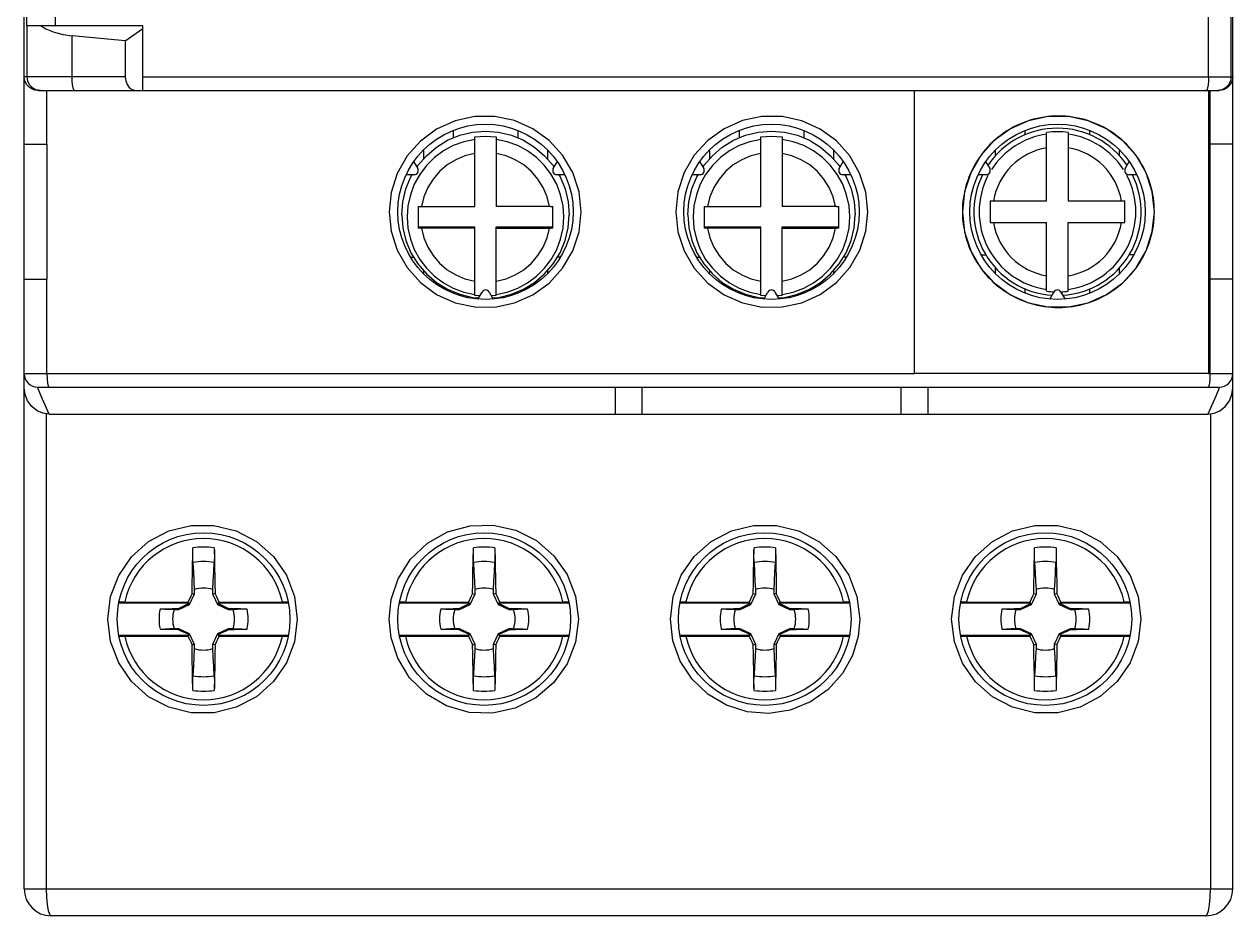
# Model space of a CAD drawing. Header units: millimetres. Extents: x 3609 to 5941, y 2453 to 3731.
# Drawn here: x 4373.4 to 4413.42, y 2714.76 to 2744.29 of the extents above; entities that cross this region are included whole.
import ezdxf

# ---------------------------------------------------------------- set-up
doc = ezdxf.new("R2010")
doc.units = ezdxf.units.MM
doc.layers.add('ALPHA', color=255, linetype='Continuous')

msp = doc.modelspace()

# ---------------------------------------------------------------- linework, layer by layer
at = {"layer": 'ALPHA'}
for p, q in [((4373.395, 2715.652), (4373.395, 2794.982)), ((4413.417, 2715.652), (4413.417, 2794.982)), ((4373.485, 2744.24), (4373.485, 2756.568)), ((4374.425, 2756.568), (4374.425, 2744.24)), ((4412.615, 2742.542), (4412.615, 2756.568)), ((4413.358, 2742.542), (4413.358, 2756.568)), ((4373.485, 2744.24), (4377.326, 2744.24)), ((4373.489, 2742.542), (4373.489, 2744.24)), ((4376.745, 2743.741), (4377.326, 2744.141)), ((4377.326, 2742.096), (4377.326, 2744.24)), ((4374.987, 2742.542), (4374.987, 2743.899)), ((4376.745, 2743.741), (4376.745, 2742.542)), ((4376.745, 2742.542), (4373.395, 2742.542)), ((4377.326, 2742.542), (4413.417, 2742.542)), ((4373.935, 2742.096), (4373.797, 2742.117)), ((4373.847, 2742.096), (4412.971, 2742.096)), ((4374.151, 2740.309), (4374.151, 2742.096)), ((4402.876, 2732.715), (4402.876, 2742.096)), ((4412.613, 2742.096), (4412.613, 2732.715)), ((4412.661, 2742.096), (4412.661, 2740.309)), ((4387.6, 2740.759), (4387.6, 2740.518)), ((4389.744, 2740.758), (4389.744, 2740.518)), ((4397.069, 2740.759), (4397.069, 2740.518)), ((4399.213, 2740.759), (4399.213, 2740.518)), ((4406.539, 2740.62), (4406.539, 2740.759)), ((4408.683, 2740.62), (4408.683, 2740.759)), ((4388.314, 2738.249), (4388.314, 2740.555)), ((4389.029, 2740.555), (4389.029, 2738.249)), ((4397.784, 2738.249), (4397.784, 2740.555)), ((4398.498, 2740.555), (4398.498, 2738.249)), ((4407.253, 2738.433), (4407.253, 2740.703)), ((4407.968, 2740.703), (4407.968, 2738.433)), ((4373.395, 2740.309), (4374.151, 2740.309)), ((4374.151, 2740.309), (4374.151, 2735.842)), ((4386.617, 2740.11), (4386.617, 2739.82)), ((4390.726, 2740.108), (4390.726, 2739.82)), ((4396.086, 2740.108), (4396.086, 2739.82)), ((4400.196, 2740.11), (4400.196, 2739.82)), ((4405.556, 2739.921), (4405.556, 2740.109)), ((4409.665, 2739.921), (4409.665, 2740.109)), ((4412.661, 2740.309), (4412.661, 2735.842)), ((4413.417, 2740.309), (4412.661, 2740.309)), ((4386.292, 2739.74), (4386.428, 2739.505)), ((4390.915, 2739.505), (4391.051, 2739.74)), ((4395.762, 2739.74), (4395.897, 2739.505)), ((4400.385, 2739.505), (4400.52, 2739.74)), ((4405.231, 2739.74), (4405.367, 2739.505)), ((4409.854, 2739.505), (4409.99, 2739.74)), ((4386.312, 2739.304), (4386.041, 2739.304)), ((4391.302, 2739.304), (4391.031, 2739.304)), ((4395.781, 2739.304), (4395.51, 2739.304)), ((4400.772, 2739.304), (4400.501, 2739.304)), ((4405.251, 2739.304), (4404.98, 2739.304)), ((4410.241, 2739.304), (4409.97, 2739.304)), ((4405.377, 2738.433), (4407.253, 2738.433)), ((4405.377, 2738.433), (4405.377, 2737.718)), ((4407.968, 2738.433), (4409.844, 2738.433)), ((4409.844, 2737.718), (4409.844, 2738.433)), ((4386.438, 2738.249), (4386.438, 2737.535)), ((4390.829, 2738.249), (4389.029, 2738.249)), ((4390.905, 2737.535), (4390.905, 2738.249)), ((4395.908, 2738.249), (4395.908, 2737.535)), ((4400.299, 2738.249), (4398.498, 2738.249)), ((4400.374, 2737.535), (4400.374, 2738.249)), ((4386.438, 2737.572), (4388.314, 2737.572)), ((4388.314, 2735.303), (4388.314, 2737.572)), ((4389.029, 2735.303), (4389.029, 2737.572)), ((4389.029, 2737.572), (4390.905, 2737.572)), ((4389.029, 2737.534), (4390.829, 2737.534)), ((4395.908, 2737.572), (4397.784, 2737.572)), ((4397.784, 2735.303), (4397.784, 2737.572)), ((4398.498, 2735.303), (4398.498, 2737.572)), ((4398.498, 2737.572), (4400.374, 2737.572)), ((4398.498, 2737.534), (4400.299, 2737.534)), ((4405.377, 2737.718), (4407.253, 2737.718)), ((4407.253, 2735.448), (4407.253, 2737.718)), ((4407.968, 2737.718), (4409.844, 2737.718)), ((4407.968, 2735.448), (4407.968, 2737.718)), ((4386.202, 2736.576), (4386.292, 2736.575)), ((4391.14, 2736.576), (4391.051, 2736.575)), ((4395.673, 2736.576), (4395.762, 2736.575)), ((4400.61, 2736.576), (4400.52, 2736.575)), ((4405.102, 2736.646), (4405.248, 2736.646)), ((4410.12, 2736.646), (4409.973, 2736.646)), ((4386.617, 2736.132), (4386.617, 2736.041)), ((4390.726, 2736.132), (4390.726, 2736.043)), ((4396.086, 2736.132), (4396.086, 2736.043)), ((4400.196, 2736.132), (4400.196, 2736.041)), ((4405.556, 2736.042), (4405.556, 2736.23)), ((4409.665, 2736.042), (4409.665, 2736.23)), ((4373.395, 2735.842), (4374.151, 2735.842)), ((4374.151, 2732.715), (4374.151, 2735.842)), ((4406.539, 2735.392), (4406.539, 2735.531)), ((4408.683, 2735.392), (4408.683, 2735.531)), ((4412.661, 2735.842), (4412.661, 2732.715)), ((4413.417, 2735.842), (4412.661, 2735.842)), ((4387.6, 2735.433), (4387.6, 2735.392)), ((4388.482, 2735.291), (4388.314, 2735.303)), ((4388.42, 2735.183), (4388.556, 2735.418)), ((4388.788, 2735.418), (4388.923, 2735.183)), ((4389.029, 2735.303), (4388.861, 2735.291)), ((4389.744, 2735.433), (4389.744, 2735.392)), ((4397.069, 2735.433), (4397.069, 2735.392)), ((4397.952, 2735.291), (4397.784, 2735.303)), ((4397.889, 2735.183), (4398.025, 2735.418)), ((4398.257, 2735.418), (4398.393, 2735.183)), ((4398.498, 2735.303), (4398.33, 2735.291)), ((4399.213, 2735.433), (4399.213, 2735.392)), ((4407.359, 2735.183), (4407.495, 2735.418)), ((4407.727, 2735.418), (4407.862, 2735.183)), ((4373.395, 2732.715), (4402.876, 2732.715)), ((4412.613, 2732.715), (4402.876, 2732.715)), ((4412.613, 2732.715), (4413.417, 2732.715)), ((4373.842, 2732.269), (4412.971, 2732.269)), ((4392.96, 2732.269), (4392.96, 2731.375)), ((4393.853, 2732.269), (4393.853, 2731.375)), ((4402.429, 2732.269), (4402.429, 2731.375)), ((4403.323, 2732.269), (4403.323, 2731.375)), ((4412.721, 2731.672), (4412.592, 2731.375)), ((4374.136, 2715.652), (4374.136, 2731.388)), ((4374.22, 2731.375), (4412.592, 2731.375)), ((4412.676, 2731.388), (4412.676, 2715.652)), ((4379.691, 2726.946), (4379.699, 2726.502)), ((4388.982, 2726.946), (4388.99, 2726.502)), ((4398.273, 2726.946), (4398.281, 2726.502)), ((4407.564, 2726.946), (4407.572, 2726.502)), ((4379.028, 2725.563), (4379.028, 2725.415)), ((4379.644, 2725.415), (4379.644, 2725.563)), ((4388.319, 2725.563), (4388.319, 2725.415)), ((4388.935, 2725.415), (4388.935, 2725.563)), ((4397.61, 2725.563), (4397.61, 2725.415)), ((4398.226, 2725.415), (4398.226, 2725.563)), ((4406.9, 2725.563), (4406.9, 2725.415)), ((4407.517, 2725.415), (4407.517, 2725.563)), ((4376.542, 2725.122), (4378.85, 2725.122)), ((4376.727, 2725.152), (4378.819, 2725.152)), ((4378.819, 2725.152), (4378.85, 2725.122)), ((4378.834, 2725.088), (4378.85, 2725.122)), ((4379.028, 2725.415), (4378.862, 2725.06)), ((4378.953, 2725.432), (4379.028, 2725.415)), ((4379.719, 2725.432), (4379.644, 2725.415)), ((4379.81, 2725.06), (4379.644, 2725.415)), ((4379.853, 2725.152), (4379.823, 2725.122)), ((4379.823, 2725.122), (4382.129, 2725.122)), ((4379.838, 2725.088), (4379.823, 2725.122)), ((4379.853, 2725.152), (4381.945, 2725.152)), ((4385.825, 2725.122), (4388.14, 2725.122)), ((4386.018, 2725.152), (4388.11, 2725.152)), ((4388.11, 2725.152), (4388.14, 2725.122)), ((4388.124, 2725.088), (4388.14, 2725.122)), ((4388.319, 2725.415), (4388.153, 2725.06)), ((4388.244, 2725.432), (4388.319, 2725.415)), ((4389.01, 2725.432), (4388.935, 2725.415)), ((4389.101, 2725.06), (4388.935, 2725.415)), ((4389.144, 2725.152), (4389.113, 2725.122)), ((4389.113, 2725.122), (4391.419, 2725.122)), ((4389.129, 2725.088), (4389.113, 2725.122)), ((4389.144, 2725.152), (4391.236, 2725.152)), ((4395.125, 2725.122), (4397.431, 2725.122)), ((4395.309, 2725.152), (4397.401, 2725.152)), ((4397.401, 2725.152), (4397.431, 2725.122)), ((4397.415, 2725.088), (4397.431, 2725.122)), ((4397.61, 2725.415), (4397.444, 2725.06)), ((4397.535, 2725.432), (4397.61, 2725.415)), ((4398.3, 2725.432), (4398.226, 2725.415)), ((4398.392, 2725.06), (4398.226, 2725.415)), ((4398.435, 2725.152), (4398.404, 2725.122)), ((4398.404, 2725.122), (4400.711, 2725.122)), ((4398.42, 2725.088), (4398.404, 2725.122)), ((4398.435, 2725.152), (4400.527, 2725.152)), ((4404.415, 2725.122), (4406.722, 2725.122)), ((4404.6, 2725.152), (4406.692, 2725.152)), ((4406.692, 2725.152), (4406.722, 2725.122)), ((4406.706, 2725.088), (4406.722, 2725.122)), ((4406.9, 2725.415), (4406.735, 2725.06)), ((4406.826, 2725.432), (4406.9, 2725.415)), ((4407.591, 2725.432), (4407.517, 2725.415)), ((4407.682, 2725.06), (4407.517, 2725.415)), ((4407.725, 2725.152), (4407.695, 2725.122)), ((4407.695, 2725.122), (4410.002, 2725.122)), ((4407.711, 2725.088), (4407.695, 2725.122)), ((4407.725, 2725.152), (4409.818, 2725.152)), ((4378.507, 2724.894), (4378.359, 2724.894)), ((4378.499, 2724.928), (4378.507, 2724.894)), ((4378.862, 2725.06), (4378.507, 2724.894)), ((4378.834, 2725.088), (4378.862, 2725.06)), ((4379.838, 2725.088), (4379.81, 2725.06)), ((4380.165, 2724.894), (4379.81, 2725.06)), ((4380.173, 2724.928), (4380.165, 2724.894)), ((4380.314, 2724.894), (4380.165, 2724.894)), ((4387.798, 2724.894), (4387.649, 2724.894)), ((4387.79, 2724.928), (4387.798, 2724.894)), ((4388.153, 2725.06), (4387.798, 2724.894)), ((4388.124, 2725.088), (4388.153, 2725.06)), ((4389.129, 2725.088), (4389.101, 2725.06)), ((4389.456, 2724.894), (4389.101, 2725.06)), ((4389.464, 2724.928), (4389.456, 2724.894)), ((4389.604, 2724.894), (4389.456, 2724.894)), ((4397.089, 2724.894), (4396.94, 2724.894)), ((4397.081, 2724.928), (4397.089, 2724.894)), ((4397.444, 2725.06), (4397.089, 2724.894)), ((4397.415, 2725.088), (4397.444, 2725.06)), ((4398.42, 2725.088), (4398.392, 2725.06)), ((4398.747, 2724.894), (4398.392, 2725.06)), ((4398.755, 2724.928), (4398.747, 2724.894)), ((4398.895, 2724.894), (4398.747, 2724.894)), ((4406.38, 2724.894), (4406.231, 2724.894)), ((4406.372, 2724.928), (4406.38, 2724.894)), ((4406.735, 2725.06), (4406.38, 2724.894)), ((4406.706, 2725.088), (4406.735, 2725.06)), ((4407.711, 2725.088), (4407.682, 2725.06)), ((4408.037, 2724.894), (4407.682, 2725.06)), ((4408.045, 2724.928), (4408.037, 2724.894)), ((4408.186, 2724.894), (4408.037, 2724.894)), ((4376.542, 2724.05), (4378.85, 2724.05)), ((4376.727, 2724.019), (4378.819, 2724.019)), ((4378.359, 2724.278), (4378.507, 2724.278)), ((4378.499, 2724.244), (4378.507, 2724.278)), ((4378.507, 2724.278), (4378.862, 2724.112)), ((4378.819, 2724.019), (4378.85, 2724.05)), ((4378.834, 2724.083), (4378.862, 2724.112)), ((4378.834, 2724.083), (4378.85, 2724.05)), ((4378.862, 2724.112), (4379.028, 2723.757)), ((4379.644, 2723.757), (4379.81, 2724.112)), ((4379.81, 2724.112), (4380.165, 2724.278)), ((4379.838, 2724.083), (4379.81, 2724.112)), ((4379.838, 2724.083), (4379.823, 2724.05)), ((4379.823, 2724.05), (4382.129, 2724.05)), ((4379.853, 2724.019), (4379.823, 2724.05)), ((4379.853, 2724.019), (4381.945, 2724.019)), ((4380.173, 2724.244), (4380.165, 2724.278)), ((4380.165, 2724.278), (4380.314, 2724.278)), ((4385.822, 2724.05), (4388.14, 2724.05)), ((4386.018, 2724.019), (4388.11, 2724.019)), ((4387.649, 2724.278), (4387.798, 2724.278)), ((4387.79, 2724.244), (4387.798, 2724.278)), ((4387.798, 2724.278), (4388.153, 2724.112)), ((4388.11, 2724.019), (4388.14, 2724.05)), ((4388.124, 2724.083), (4388.153, 2724.112)), ((4388.124, 2724.083), (4388.14, 2724.05)), ((4388.153, 2724.112), (4388.319, 2723.757)), ((4388.935, 2723.757), (4389.101, 2724.112)), ((4389.101, 2724.112), (4389.456, 2724.278)), ((4389.129, 2724.083), (4389.101, 2724.112)), ((4389.129, 2724.083), (4389.113, 2724.05)), ((4389.113, 2724.05), (4391.419, 2724.05)), ((4389.144, 2724.019), (4389.113, 2724.05)), ((4389.144, 2724.019), (4391.236, 2724.019)), ((4389.464, 2724.244), (4389.456, 2724.278)), ((4389.456, 2724.278), (4389.604, 2724.278)), ((4395.121, 2724.05), (4397.431, 2724.05)), ((4395.309, 2724.019), (4397.401, 2724.019)), ((4396.94, 2724.278), (4397.089, 2724.278)), ((4397.081, 2724.244), (4397.089, 2724.278)), ((4397.089, 2724.278), (4397.444, 2724.112)), ((4397.401, 2724.019), (4397.431, 2724.05)), ((4397.415, 2724.083), (4397.444, 2724.112)), ((4397.415, 2724.083), (4397.431, 2724.05)), ((4397.444, 2724.112), (4397.61, 2723.757)), ((4398.226, 2723.757), (4398.392, 2724.112)), ((4398.392, 2724.112), (4398.747, 2724.278)), ((4398.42, 2724.083), (4398.392, 2724.112)), ((4398.42, 2724.083), (4398.404, 2724.05)), ((4398.404, 2724.05), (4400.725, 2724.05)), ((4398.435, 2724.019), (4398.404, 2724.05)), ((4398.435, 2724.019), (4400.527, 2724.019)), ((4398.755, 2724.244), (4398.747, 2724.278)), ((4398.747, 2724.278), (4398.895, 2724.278)), ((4404.415, 2724.05), (4406.722, 2724.05)), ((4404.6, 2724.019), (4406.692, 2724.019)), ((4406.231, 2724.278), (4406.38, 2724.278)), ((4406.372, 2724.244), (4406.38, 2724.278)), ((4406.38, 2724.278), (4406.735, 2724.112)), ((4406.692, 2724.019), (4406.722, 2724.05)), ((4406.706, 2724.083), (4406.735, 2724.112)), ((4406.706, 2724.083), (4406.722, 2724.05)), ((4406.735, 2724.112), (4406.9, 2723.757)), ((4407.517, 2723.757), (4407.682, 2724.112)), ((4407.682, 2724.112), (4408.037, 2724.278)), ((4407.711, 2724.083), (4407.682, 2724.112)), ((4407.711, 2724.083), (4407.695, 2724.05)), ((4407.695, 2724.05), (4410.002, 2724.05)), ((4407.725, 2724.019), (4407.695, 2724.05)), ((4407.725, 2724.019), (4409.818, 2724.019)), ((4408.045, 2724.244), (4408.037, 2724.278)), ((4408.037, 2724.278), (4408.186, 2724.278)), ((4378.953, 2723.739), (4379.028, 2723.757)), ((4379.028, 2723.757), (4379.028, 2723.608)), ((4379.644, 2723.608), (4379.644, 2723.757)), ((4379.719, 2723.739), (4379.644, 2723.757)), ((4388.244, 2723.739), (4388.319, 2723.757)), ((4388.319, 2723.757), (4388.319, 2723.608)), ((4388.935, 2723.608), (4388.935, 2723.757)), ((4389.01, 2723.739), (4388.935, 2723.757)), ((4397.535, 2723.739), (4397.61, 2723.757)), ((4397.61, 2723.757), (4397.61, 2723.608)), ((4398.226, 2723.608), (4398.226, 2723.757)), ((4398.3, 2723.739), (4398.226, 2723.757)), ((4406.826, 2723.739), (4406.9, 2723.757)), ((4406.9, 2723.757), (4406.9, 2723.608)), ((4407.517, 2723.608), (4407.517, 2723.757)), ((4407.591, 2723.739), (4407.517, 2723.757)), ((4378.981, 2722.226), (4378.973, 2722.67)), ((4388.272, 2722.226), (4388.263, 2722.67)), ((4397.562, 2722.226), (4397.554, 2722.67)), ((4406.853, 2722.226), (4406.845, 2722.67)), ((4373.395, 2715.652), (4413.417, 2715.652)), ((4412.524, 2714.759), (4374.289, 2714.759))]:
    msp.add_line(p, q, dxfattribs=at)
for points in [[(4373.936, 2744.24), (4374.117, 2744.131), (4374.389, 2744.021), (4374.681, 2743.944), (4374.987, 2743.899)], [(4376.745, 2743.741), (4376.159, 2743.792), (4375.572, 2743.845), (4374.987, 2743.899)], [(4373.485, 2742.274), (4373.436, 2742.356), (4373.406, 2742.447), (4373.395, 2742.542)], [(4373.797, 2742.117), (4373.673, 2742.181), (4373.574, 2742.28), (4373.511, 2742.404), (4373.489, 2742.542)], [(4375.059, 2742.096), (4375.036, 2742.117), (4375.016, 2742.181), (4375, 2742.28), (4374.99, 2742.404), (4374.987, 2742.542)], [(4376.745, 2742.542), (4376.759, 2742.415), (4376.805, 2742.289), (4376.877, 2742.188), (4376.972, 2742.12), (4377.083, 2742.096)], [(4412.615, 2742.542), (4412.612, 2742.404), (4412.601, 2742.28), (4412.584, 2742.181), (4412.563, 2742.117), (4412.54, 2742.096)], [(4413.358, 2742.542), (4413.336, 2742.404), (4413.273, 2742.28), (4413.174, 2742.181), (4413.05, 2742.117), (4412.912, 2742.096)], [(4413.417, 2742.542), (4413.396, 2742.405), (4413.332, 2742.279), (4413.234, 2742.181), (4413.108, 2742.117), (4412.971, 2742.096)], [(4373.847, 2742.096), (4373.746, 2742.107), (4373.648, 2742.142), (4373.559, 2742.198), (4373.485, 2742.274)], [(4391.84, 2738.075), (4391.769, 2738.74), (4391.561, 2739.374), (4391.226, 2739.948), (4390.78, 2740.439), (4390.241, 2740.827), (4389.633, 2741.095), (4388.982, 2741.231), (4388.316, 2741.228), (4387.663, 2741.086), (4387.053, 2740.811), (4386.518, 2740.417), (4386.079, 2739.924), (4385.75, 2739.348), (4385.548, 2738.714), (4385.483, 2738.075)], [(4401.329, 2738.075), (4401.263, 2738.72), (4401.06, 2739.352), (4400.731, 2739.927), (4400.291, 2740.42), (4399.756, 2740.813), (4399.145, 2741.088), (4398.492, 2741.229), (4397.826, 2741.23), (4397.176, 2741.094), (4396.569, 2740.826), (4396.031, 2740.438), (4395.586, 2739.947), (4395.251, 2739.373), (4395.044, 2738.74), (4394.973, 2738.075)], [(4410.819, 2738.075), (4410.817, 2738.192), (4410.811, 2738.307), (4410.8, 2738.423), (4410.786, 2738.538), (4410.766, 2738.653), (4410.743, 2738.767), (4410.714, 2738.882), (4410.682, 2738.997), (4410.645, 2739.11), (4410.604, 2739.223), (4410.558, 2739.334), (4410.508, 2739.444), (4410.454, 2739.551), (4410.396, 2739.656), (4410.335, 2739.758), (4410.269, 2739.858), (4410.201, 2739.955), (4410.129, 2740.048), (4410.055, 2740.139), (4409.977, 2740.226), (4409.896, 2740.31), (4409.813, 2740.391), (4409.726, 2740.47), (4409.635, 2740.545), (4409.542, 2740.617), (4409.445, 2740.686), (4409.345, 2740.752), (4409.242, 2740.815), (4409.137, 2740.874), (4409.029, 2740.928), (4408.919, 2740.979), (4408.807, 2741.025), (4408.694, 2741.068), (4408.579, 2741.105), (4408.463, 2741.139), (4408.347, 2741.168), (4408.23, 2741.192), (4408.112, 2741.212), (4407.995, 2741.227), (4407.877, 2741.238), (4407.76, 2741.245), (4407.642, 2741.247), (4407.524, 2741.245), (4407.406, 2741.238), (4407.289, 2741.227), (4407.171, 2741.212), (4407.054, 2741.192), (4406.937, 2741.168), (4406.821, 2741.139), (4406.705, 2741.106), (4406.59, 2741.068), (4406.477, 2741.026), (4406.365, 2740.98), (4406.255, 2740.929), (4406.147, 2740.874), (4406.041, 2740.816), (4405.938, 2740.753), (4405.838, 2740.687), (4405.741, 2740.618), (4405.647, 2740.545), (4405.557, 2740.47), (4405.47, 2740.392), (4405.386, 2740.311), (4405.305, 2740.226), (4405.227, 2740.139), (4405.153, 2740.049), (4405.081, 2739.955), (4405.013, 2739.859), (4404.948, 2739.759), (4404.886, 2739.657), (4404.828, 2739.552), (4404.775, 2739.445), (4404.725, 2739.336), (4404.679, 2739.225), (4404.638, 2739.112), (4404.601, 2738.998), (4404.568, 2738.884), (4404.54, 2738.769), (4404.516, 2738.654), (4404.497, 2738.539), (4404.482, 2738.424), (4404.471, 2738.308), (4404.465, 2738.192), (4404.463, 2738.075)], [(4410.819, 2738.075), (4410.75, 2738.734), (4410.545, 2739.364), (4410.214, 2739.937), (4409.772, 2740.428), (4409.236, 2740.819), (4408.628, 2741.09), (4407.976, 2741.229), (4407.308, 2741.229), (4406.656, 2741.091), (4406.05, 2740.821), (4405.514, 2740.432), (4405.071, 2739.941), (4404.739, 2739.369), (4404.533, 2738.737), (4404.463, 2738.075)], [(4386.4, 2739.553), (4386.431, 2739.603), (4386.713, 2739.933), (4387.044, 2740.215), (4387.414, 2740.442), (4387.816, 2740.608), (4388.238, 2740.709), (4388.672, 2740.743), (4389.105, 2740.709), (4389.527, 2740.608), (4389.929, 2740.442), (4390.299, 2740.215), (4390.63, 2739.933), (4390.912, 2739.603), (4390.943, 2739.553)], [(4395.87, 2739.553), (4395.901, 2739.603), (4396.183, 2739.933), (4396.513, 2740.215), (4396.884, 2740.442), (4397.285, 2740.608), (4397.708, 2740.709), (4398.141, 2740.743), (4398.574, 2740.709), (4398.997, 2740.608), (4399.398, 2740.442), (4399.769, 2740.215), (4400.099, 2739.933), (4400.382, 2739.603), (4400.412, 2739.553)], [(4388.314, 2740.473), (4387.951, 2740.396), (4387.603, 2740.268), (4387.276, 2740.091), (4386.978, 2739.87), (4386.715, 2739.608), (4386.492, 2739.311), (4386.313, 2738.986), (4386.183, 2738.638), (4386.104, 2738.276), (4386.078, 2737.906)], [(4388.314, 2740.555), (4388.672, 2740.579), (4389.029, 2740.555)], [(4391.266, 2737.906), (4391.239, 2738.276), (4391.16, 2738.638), (4391.03, 2738.986), (4390.851, 2739.311), (4390.628, 2739.608), (4390.365, 2739.87), (4390.067, 2740.091), (4389.741, 2740.268), (4389.392, 2740.396), (4389.029, 2740.473)], [(4397.784, 2740.473), (4397.421, 2740.396), (4397.072, 2740.268), (4396.746, 2740.091), (4396.448, 2739.87), (4396.184, 2739.608), (4395.961, 2739.311), (4395.783, 2738.986), (4395.653, 2738.638), (4395.574, 2738.276), (4395.547, 2737.906)], [(4397.784, 2740.555), (4398.141, 2740.579), (4398.498, 2740.555)], [(4400.735, 2737.906), (4400.709, 2738.276), (4400.629, 2738.638), (4400.499, 2738.986), (4400.321, 2739.311), (4400.098, 2739.608), (4399.834, 2739.87), (4399.537, 2740.091), (4399.21, 2740.268), (4398.862, 2740.396), (4398.498, 2740.473)], [(4388.314, 2740.009), (4387.992, 2739.929), (4387.686, 2739.8), (4387.404, 2739.626), (4387.152, 2739.41), (4386.936, 2739.158), (4386.762, 2738.876), (4386.633, 2738.57), (4386.552, 2738.249)], [(4390.791, 2738.249), (4390.71, 2738.57), (4390.582, 2738.876), (4390.407, 2739.158), (4390.191, 2739.41), (4389.939, 2739.626), (4389.657, 2739.8), (4389.351, 2739.929), (4389.029, 2740.009)], [(4397.784, 2740.009), (4397.462, 2739.929), (4397.156, 2739.8), (4396.874, 2739.626), (4396.621, 2739.41), (4396.406, 2739.158), (4396.231, 2738.876), (4396.102, 2738.57), (4396.022, 2738.249)], [(4400.26, 2738.249), (4400.18, 2738.57), (4400.051, 2738.876), (4399.877, 2739.158), (4399.661, 2739.41), (4399.409, 2739.626), (4399.126, 2739.8), (4398.82, 2739.929), (4398.498, 2740.009)], [(4385.902, 2737.976), (4385.936, 2738.409), (4386.038, 2738.831), (4386.204, 2739.232), (4386.248, 2739.304)], [(4391.095, 2739.304), (4391.139, 2739.232), (4391.305, 2738.831), (4391.407, 2738.409), (4391.441, 2737.976)], [(4395.372, 2737.976), (4395.406, 2738.409), (4395.507, 2738.831), (4395.674, 2739.232), (4395.717, 2739.304)], [(4400.565, 2739.304), (4400.609, 2739.232), (4400.775, 2738.831), (4400.876, 2738.409), (4400.91, 2737.976)], [(4385.483, 2738.075), (4385.549, 2737.436), (4385.751, 2736.802), (4386.079, 2736.227), (4386.518, 2735.733), (4387.053, 2735.34), (4387.664, 2735.064), (4388.317, 2734.923), (4388.983, 2734.92), (4389.633, 2735.056), (4390.242, 2735.324), (4390.78, 2735.712), (4391.226, 2736.203), (4391.561, 2736.777), (4391.769, 2737.411), (4391.84, 2738.075)], [(4385.902, 2737.976), (4385.936, 2737.543), (4386.038, 2737.12), (4386.204, 2736.719), (4386.431, 2736.349), (4386.713, 2736.019), (4387.044, 2735.737), (4387.414, 2735.51), (4387.816, 2735.343), (4388.238, 2735.242), (4388.445, 2735.226)], [(4386.438, 2738.249), (4386.476, 2738.249), (4386.514, 2738.249), (4388.314, 2738.249)], [(4388.898, 2735.226), (4389.105, 2735.242), (4389.527, 2735.343), (4389.929, 2735.51), (4390.299, 2735.737), (4390.63, 2736.019), (4390.912, 2736.349), (4391.139, 2736.719), (4391.305, 2737.12), (4391.407, 2737.543), (4391.441, 2737.976)], [(4390.829, 2738.249), (4390.867, 2738.249), (4390.905, 2738.249)], [(4394.973, 2738.075), (4395.044, 2737.411), (4395.251, 2736.778), (4395.586, 2736.204), (4396.031, 2735.713), (4396.569, 2735.325), (4397.177, 2735.057), (4397.827, 2734.921), (4398.493, 2734.922), (4399.146, 2735.063), (4399.756, 2735.338), (4400.292, 2735.732), (4400.732, 2736.225), (4401.061, 2736.799), (4401.263, 2737.432), (4401.329, 2738.075)], [(4395.372, 2737.976), (4395.406, 2737.543), (4395.507, 2737.12), (4395.674, 2736.719), (4395.901, 2736.349), (4396.183, 2736.019), (4396.513, 2735.737), (4396.884, 2735.51), (4397.285, 2735.343), (4397.708, 2735.242), (4397.914, 2735.226)], [(4395.908, 2738.249), (4395.945, 2738.249), (4395.983, 2738.249), (4397.784, 2738.249)], [(4398.368, 2735.226), (4398.574, 2735.242), (4398.997, 2735.343), (4399.398, 2735.51), (4399.769, 2735.737), (4400.099, 2736.019), (4400.382, 2736.349), (4400.609, 2736.719), (4400.775, 2737.12), (4400.876, 2737.543), (4400.91, 2737.976)], [(4400.299, 2738.249), (4400.337, 2738.249), (4400.374, 2738.249)], [(4404.463, 2738.075), (4404.465, 2737.959), (4404.471, 2737.843), (4404.482, 2737.727), (4404.497, 2737.612), (4404.516, 2737.497), (4404.54, 2737.382), (4404.568, 2737.267), (4404.601, 2737.152), (4404.638, 2737.038), (4404.679, 2736.925), (4404.725, 2736.814), (4404.775, 2736.705), (4404.829, 2736.597), (4404.887, 2736.492), (4404.949, 2736.39), (4405.014, 2736.291), (4405.083, 2736.194), (4405.155, 2736.1), (4405.229, 2736.01), (4405.307, 2735.923), (4405.388, 2735.839), (4405.472, 2735.757), (4405.559, 2735.679), (4405.649, 2735.604), (4405.743, 2735.532), (4405.84, 2735.463), (4405.94, 2735.397), (4406.043, 2735.334), (4406.148, 2735.276), (4406.256, 2735.221), (4406.366, 2735.171), (4406.478, 2735.124), (4406.592, 2735.082), (4406.707, 2735.044), (4406.822, 2735.011), (4406.939, 2734.982), (4407.056, 2734.958), (4407.173, 2734.939), (4407.291, 2734.923), (4407.408, 2734.913), (4407.526, 2734.906), (4407.644, 2734.904), (4407.762, 2734.906), (4407.879, 2734.913), (4407.997, 2734.924), (4408.114, 2734.939), (4408.232, 2734.959), (4408.348, 2734.984), (4408.465, 2735.013), (4408.581, 2735.046), (4408.695, 2735.084), (4408.809, 2735.126), (4408.921, 2735.173), (4409.031, 2735.223), (4409.138, 2735.278), (4409.244, 2735.337), (4409.346, 2735.4), (4409.446, 2735.466), (4409.543, 2735.535), (4409.637, 2735.607), (4409.727, 2735.683), (4409.814, 2735.761), (4409.898, 2735.842), (4409.979, 2735.927), (4410.056, 2736.014), (4410.131, 2736.104), (4410.202, 2736.198), (4410.271, 2736.295), (4410.336, 2736.394), (4410.397, 2736.496), (4410.455, 2736.601), (4410.509, 2736.708), (4410.558, 2736.817), (4410.604, 2736.929), (4410.645, 2737.041), (4410.682, 2737.155), (4410.715, 2737.269), (4410.743, 2737.384), (4410.766, 2737.499), (4410.786, 2737.614), (4410.8, 2737.728), (4410.811, 2737.844), (4410.817, 2737.959), (4410.819, 2738.075)], [(4404.463, 2738.075), (4404.533, 2737.414), (4404.739, 2736.783), (4405.071, 2736.21), (4405.514, 2735.719), (4406.05, 2735.33), (4406.656, 2735.06), (4407.308, 2734.922), (4407.976, 2734.922), (4408.628, 2735.061), (4409.236, 2735.332), (4409.772, 2735.722), (4410.214, 2736.214), (4410.545, 2736.787), (4410.75, 2737.417), (4410.819, 2738.075)], [(4386.078, 2737.906), (4386.104, 2737.536), (4386.183, 2737.173), (4386.313, 2736.826), (4386.492, 2736.5), (4386.715, 2736.204), (4386.978, 2735.942), (4387.276, 2735.72), (4387.603, 2735.544), (4387.951, 2735.415), (4388.314, 2735.338)], [(4388.314, 2737.534), (4386.514, 2737.534), (4386.476, 2737.535), (4386.438, 2737.535)], [(4386.552, 2737.534), (4386.633, 2737.213), (4386.762, 2736.907), (4386.936, 2736.625), (4387.152, 2736.373), (4387.404, 2736.157), (4387.686, 2735.983), (4387.992, 2735.854), (4388.314, 2735.774)], [(4389.029, 2735.338), (4389.392, 2735.415), (4389.741, 2735.544), (4390.067, 2735.72), (4390.365, 2735.942), (4390.628, 2736.204), (4390.851, 2736.5), (4391.03, 2736.826), (4391.16, 2737.173), (4391.239, 2737.536), (4391.266, 2737.906)], [(4389.029, 2735.774), (4389.351, 2735.854), (4389.657, 2735.983), (4389.939, 2736.157), (4390.191, 2736.373), (4390.407, 2736.625), (4390.582, 2736.907), (4390.71, 2737.213), (4390.791, 2737.534)], [(4390.905, 2737.535), (4390.867, 2737.535), (4390.829, 2737.534)], [(4395.547, 2737.906), (4395.574, 2737.536), (4395.653, 2737.173), (4395.783, 2736.826), (4395.961, 2736.5), (4396.184, 2736.204), (4396.448, 2735.942), (4396.746, 2735.72), (4397.072, 2735.544), (4397.421, 2735.415), (4397.784, 2735.338)], [(4397.784, 2737.534), (4395.983, 2737.534), (4395.945, 2737.535), (4395.908, 2737.535)], [(4396.022, 2737.534), (4396.102, 2737.213), (4396.231, 2736.907), (4396.406, 2736.625), (4396.621, 2736.373), (4396.874, 2736.157), (4397.156, 2735.983), (4397.462, 2735.854), (4397.784, 2735.774)], [(4398.498, 2735.338), (4398.862, 2735.415), (4399.21, 2735.544), (4399.537, 2735.72), (4399.834, 2735.942), (4400.098, 2736.204), (4400.321, 2736.5), (4400.499, 2736.826), (4400.629, 2737.173), (4400.709, 2737.536), (4400.735, 2737.906)], [(4398.498, 2735.774), (4398.82, 2735.854), (4399.126, 2735.983), (4399.409, 2736.157), (4399.661, 2736.373), (4399.877, 2736.625), (4400.051, 2736.907), (4400.18, 2737.213), (4400.26, 2737.534)], [(4400.374, 2737.535), (4400.337, 2737.535), (4400.299, 2737.534)], [(4374.151, 2732.715), (4374.157, 2732.544), (4374.171, 2732.4), (4374.194, 2732.303), (4374.22, 2732.269)], [(4412.661, 2732.715), (4412.656, 2732.544), (4412.641, 2732.4), (4412.619, 2732.303), (4412.593, 2732.269)], [(4374.22, 2731.375), (4374.018, 2731.403), (4373.822, 2731.488), (4373.647, 2731.627), (4373.51, 2731.811), (4373.424, 2732.024), (4373.395, 2732.245)], [(4374.22, 2731.375), (4374.092, 2731.672), (4373.963, 2731.97), (4373.833, 2732.269)], [(4412.592, 2731.375), (4412.794, 2731.403), (4412.991, 2731.488), (4413.166, 2731.627), (4413.303, 2731.811), (4413.389, 2732.024), (4413.417, 2732.245)], [(4412.979, 2732.269), (4412.85, 2731.97), (4412.721, 2731.672)], [(4376.168, 2724.586), (4376.259, 2725.33), (4376.525, 2726.033), (4376.951, 2726.652), (4377.514, 2727.153), (4378.183, 2727.506), (4378.92, 2727.689), (4379.681, 2727.69), (4380.417, 2727.508), (4381.086, 2727.157), (4381.649, 2726.659), (4382.077, 2726.04), (4382.346, 2725.335), (4382.437, 2724.586)], [(4385.481, 2724.586), (4385.55, 2725.237), (4385.783, 2725.924), (4386.19, 2726.566), (4386.748, 2727.097), (4387.418, 2727.475), (4388.162, 2727.68), (4388.929, 2727.697), (4389.675, 2727.529), (4390.358, 2727.185), (4390.937, 2726.686), (4391.378, 2726.062), (4391.655, 2725.347), (4391.75, 2724.586)], [(4394.794, 2724.586), (4394.886, 2725.336), (4395.155, 2726.042), (4395.584, 2726.661), (4396.148, 2727.159), (4396.815, 2727.509), (4397.549, 2727.69), (4398.306, 2727.69), (4399.041, 2727.509), (4399.709, 2727.159), (4400.273, 2726.661), (4400.702, 2726.042), (4400.971, 2725.336), (4401.063, 2724.586)], [(4404.107, 2724.586), (4404.198, 2725.334), (4404.466, 2726.039), (4404.894, 2726.658), (4405.457, 2727.156), (4406.125, 2727.508), (4406.861, 2727.689), (4407.622, 2727.69), (4408.359, 2727.507), (4409.029, 2727.154), (4409.592, 2726.654), (4410.019, 2726.035), (4410.285, 2725.331), (4410.376, 2724.586)], [(4378.953, 2725.432), (4378.959, 2725.752), (4378.966, 2726.107), (4378.981, 2726.946)], [(4378.982, 2726.459), (4378.98, 2726.525), (4378.979, 2726.611), (4378.978, 2726.713), (4378.979, 2726.827), (4378.981, 2726.946)], [(4379.691, 2726.946), (4379.693, 2726.827), (4379.694, 2726.713), (4379.694, 2726.611), (4379.692, 2726.525), (4379.69, 2726.459)], [(4388.244, 2725.432), (4388.25, 2725.752), (4388.256, 2726.107), (4388.271, 2726.946)], [(4388.273, 2726.459), (4388.271, 2726.525), (4388.269, 2726.611), (4388.269, 2726.713), (4388.27, 2726.827), (4388.271, 2726.946)], [(4388.982, 2726.946), (4388.984, 2726.827), (4388.985, 2726.713), (4388.984, 2726.611), (4388.983, 2726.525), (4388.981, 2726.459)], [(4397.535, 2725.432), (4397.541, 2725.752), (4397.547, 2726.107), (4397.562, 2726.946)], [(4397.564, 2726.459), (4397.562, 2726.525), (4397.56, 2726.611), (4397.56, 2726.713), (4397.561, 2726.827), (4397.562, 2726.946)], [(4398.273, 2726.946), (4398.275, 2726.827), (4398.276, 2726.713), (4398.275, 2726.611), (4398.274, 2726.525), (4398.272, 2726.459)], [(4406.826, 2725.432), (4406.832, 2725.752), (4406.838, 2726.107), (4406.853, 2726.946)], [(4406.855, 2726.459), (4406.852, 2726.525), (4406.851, 2726.611), (4406.851, 2726.713), (4406.851, 2726.827), (4406.853, 2726.946)], [(4407.564, 2726.946), (4407.566, 2726.827), (4407.566, 2726.713), (4407.566, 2726.611), (4407.565, 2726.525), (4407.562, 2726.459)], [(4378.982, 2726.459), (4378.999, 2726.141), (4379.014, 2725.843), (4379.028, 2725.563)], [(4379.644, 2725.563), (4379.658, 2725.84), (4379.673, 2726.138), (4379.69, 2726.459)], [(4379.699, 2726.502), (4379.713, 2725.75), (4379.719, 2725.432)], [(4388.273, 2726.459), (4388.289, 2726.141), (4388.305, 2725.843), (4388.319, 2725.563)], [(4388.935, 2725.563), (4388.949, 2725.84), (4388.964, 2726.138), (4388.981, 2726.459)], [(4388.99, 2726.502), (4389.004, 2725.75), (4389.01, 2725.432)], [(4397.564, 2726.459), (4397.58, 2726.141), (4397.595, 2725.843), (4397.61, 2725.563)], [(4398.226, 2725.563), (4398.24, 2725.84), (4398.255, 2726.138), (4398.272, 2726.459)], [(4398.281, 2726.502), (4398.295, 2725.75), (4398.3, 2725.432)], [(4406.855, 2726.459), (4406.871, 2726.141), (4406.886, 2725.843), (4406.9, 2725.563)], [(4407.517, 2725.563), (4407.531, 2725.84), (4407.546, 2726.138), (4407.562, 2726.459)], [(4407.572, 2726.502), (4407.586, 2725.75), (4407.591, 2725.432)], [(4376.727, 2725.152), (4376.62, 2725.152), (4376.546, 2725.151)], [(4378.953, 2725.432), (4378.909, 2725.34), (4378.865, 2725.248), (4378.819, 2725.152)], [(4379.853, 2725.152), (4379.807, 2725.248), (4379.763, 2725.34), (4379.719, 2725.432)], [(4382.126, 2725.151), (4382.053, 2725.152), (4381.945, 2725.152)], [(4386.018, 2725.152), (4385.91, 2725.152), (4385.828, 2725.151)], [(4388.244, 2725.432), (4388.2, 2725.34), (4388.156, 2725.248), (4388.11, 2725.152)], [(4389.144, 2725.152), (4389.098, 2725.248), (4389.054, 2725.34), (4389.01, 2725.432)], [(4391.415, 2725.151), (4391.343, 2725.152), (4391.236, 2725.152)], [(4395.309, 2725.152), (4395.201, 2725.152), (4395.128, 2725.151)], [(4397.535, 2725.432), (4397.491, 2725.34), (4397.447, 2725.248), (4397.401, 2725.152)], [(4398.435, 2725.152), (4398.389, 2725.248), (4398.345, 2725.34), (4398.3, 2725.432)], [(4400.707, 2725.151), (4400.634, 2725.152), (4400.527, 2725.152)], [(4404.6, 2725.152), (4404.492, 2725.152), (4404.419, 2725.151)], [(4406.826, 2725.432), (4406.782, 2725.34), (4406.737, 2725.248), (4406.692, 2725.152)], [(4407.725, 2725.152), (4407.68, 2725.248), (4407.636, 2725.34), (4407.591, 2725.432)], [(4409.999, 2725.151), (4409.925, 2725.152), (4409.818, 2725.152)], [(4378.499, 2724.928), (4378.312, 2724.925), (4377.898, 2724.917)], [(4378.359, 2724.894), (4378.057, 2724.909), (4377.898, 2724.917)], [(4378.834, 2725.088), (4378.719, 2725.034), (4378.609, 2724.981), (4378.499, 2724.928)], [(4380.173, 2724.928), (4380.063, 2724.981), (4379.953, 2725.034), (4379.838, 2725.088)], [(4380.774, 2724.917), (4380.56, 2724.921), (4380.173, 2724.928)], [(4380.774, 2724.917), (4380.462, 2724.902), (4380.314, 2724.894)], [(4387.79, 2724.928), (4387.603, 2724.925), (4387.189, 2724.917)], [(4387.649, 2724.894), (4387.348, 2724.909), (4387.189, 2724.917)], [(4388.124, 2725.088), (4388.009, 2725.034), (4387.9, 2724.981), (4387.79, 2724.928)], [(4389.464, 2724.928), (4389.354, 2724.981), (4389.244, 2725.034), (4389.129, 2725.088)], [(4390.065, 2724.917), (4389.851, 2724.921), (4389.464, 2724.928)], [(4390.065, 2724.917), (4389.753, 2724.902), (4389.604, 2724.894)], [(4397.081, 2724.928), (4396.894, 2724.925), (4396.48, 2724.917)], [(4396.94, 2724.894), (4396.639, 2724.909), (4396.48, 2724.917)], [(4397.415, 2725.088), (4397.3, 2725.034), (4397.191, 2724.981), (4397.081, 2724.928)], [(4398.755, 2724.928), (4398.645, 2724.981), (4398.535, 2725.034), (4398.42, 2725.088)], [(4399.356, 2724.917), (4399.142, 2724.921), (4398.755, 2724.928)], [(4399.356, 2724.917), (4399.044, 2724.902), (4398.895, 2724.894)], [(4406.372, 2724.928), (4406.185, 2724.925), (4405.771, 2724.917)], [(4406.231, 2724.894), (4405.93, 2724.909), (4405.771, 2724.917)], [(4406.706, 2725.088), (4406.591, 2725.034), (4406.482, 2724.981), (4406.372, 2724.928)], [(4408.045, 2724.928), (4407.936, 2724.981), (4407.826, 2725.034), (4407.711, 2725.088)], [(4408.647, 2724.917), (4408.433, 2724.921), (4408.045, 2724.928)], [(4408.647, 2724.917), (4408.334, 2724.902), (4408.186, 2724.894)], [(4382.437, 2724.586), (4382.346, 2723.838), (4382.078, 2723.133), (4381.65, 2722.514), (4381.087, 2722.016), (4380.419, 2721.664), (4379.683, 2721.482), (4378.922, 2721.482), (4378.185, 2721.665), (4377.515, 2722.017), (4376.952, 2722.518), (4376.525, 2723.137), (4376.259, 2723.841), (4376.168, 2724.586)], [(4391.75, 2724.586), (4391.654, 2723.82), (4391.374, 2723.102), (4390.928, 2722.476), (4390.343, 2721.977), (4389.653, 2721.635), (4388.9, 2721.472), (4388.128, 2721.497), (4387.381, 2721.712), (4386.713, 2722.101), (4386.16, 2722.642), (4385.765, 2723.287), (4385.545, 2723.961), (4385.481, 2724.586)], [(4401.063, 2724.586), (4401.008, 2724.007), (4400.823, 2723.386), (4400.488, 2722.781), (4400.013, 2722.251), (4399.429, 2721.841), (4398.761, 2721.572), (4398.05, 2721.462), (4397.333, 2721.516), (4396.648, 2721.732), (4396.03, 2722.098), (4395.513, 2722.593), (4395.122, 2723.194), (4394.877, 2723.871), (4394.794, 2724.586)], [(4410.376, 2724.586), (4410.285, 2723.841), (4410.019, 2723.138), (4409.593, 2722.519), (4409.03, 2722.018), (4408.361, 2721.665), (4407.624, 2721.483), (4406.863, 2721.482), (4406.127, 2721.664), (4405.459, 2722.014), (4404.895, 2722.513), (4404.467, 2723.132), (4404.198, 2723.837), (4404.107, 2724.586)], [(4376.546, 2724.021), (4376.62, 2724.02), (4376.727, 2724.019)], [(4377.898, 2724.254), (4378.21, 2724.27), (4378.359, 2724.278)], [(4377.898, 2724.254), (4378.112, 2724.251), (4378.499, 2724.244)], [(4378.499, 2724.244), (4378.609, 2724.191), (4378.719, 2724.138), (4378.834, 2724.083)], [(4378.819, 2724.019), (4378.865, 2723.924), (4378.909, 2723.832), (4378.953, 2723.739)], [(4379.719, 2723.739), (4379.763, 2723.832), (4379.807, 2723.924), (4379.853, 2724.019)], [(4379.838, 2724.083), (4379.954, 2724.138), (4380.063, 2724.191), (4380.173, 2724.244)], [(4380.173, 2724.244), (4380.36, 2724.247), (4380.774, 2724.254)], [(4380.314, 2724.278), (4380.615, 2724.262), (4380.774, 2724.254)], [(4381.945, 2724.019), (4382.053, 2724.02), (4382.126, 2724.021)], [(4385.825, 2724.021), (4385.91, 2724.02), (4386.018, 2724.019)], [(4387.189, 2724.254), (4387.501, 2724.27), (4387.649, 2724.278)], [(4387.189, 2724.254), (4387.403, 2724.251), (4387.79, 2724.244)], [(4387.79, 2724.244), (4387.9, 2724.191), (4388.009, 2724.138), (4388.124, 2724.083)], [(4388.11, 2724.019), (4388.156, 2723.924), (4388.2, 2723.832), (4388.244, 2723.739)], [(4389.01, 2723.739), (4389.054, 2723.832), (4389.098, 2723.924), (4389.144, 2724.019)], [(4389.129, 2724.083), (4389.244, 2724.138), (4389.354, 2724.191), (4389.464, 2724.244)], [(4389.464, 2724.244), (4389.651, 2724.247), (4390.065, 2724.254)], [(4389.604, 2724.278), (4389.906, 2724.262), (4390.065, 2724.254)], [(4391.236, 2724.019), (4391.343, 2724.02), (4391.415, 2724.021)], [(4395.125, 2724.021), (4395.201, 2724.02), (4395.309, 2724.019)], [(4396.48, 2724.254), (4396.792, 2724.27), (4396.94, 2724.278)], [(4396.48, 2724.254), (4396.694, 2724.251), (4397.081, 2724.244)], [(4397.081, 2724.244), (4397.191, 2724.191), (4397.3, 2724.138), (4397.415, 2724.083)], [(4397.401, 2724.019), (4397.447, 2723.924), (4397.491, 2723.832), (4397.535, 2723.739)], [(4398.3, 2723.739), (4398.345, 2723.832), (4398.389, 2723.924), (4398.435, 2724.019)], [(4398.42, 2724.083), (4398.535, 2724.138), (4398.645, 2724.191), (4398.755, 2724.244)], [(4398.755, 2724.244), (4398.941, 2724.247), (4399.356, 2724.254)], [(4398.895, 2724.278), (4399.197, 2724.262), (4399.356, 2724.254)], [(4400.527, 2724.019), (4400.634, 2724.02), (4400.716, 2724.021)], [(4404.419, 2724.021), (4404.492, 2724.02), (4404.6, 2724.019)], [(4405.771, 2724.254), (4406.083, 2724.27), (4406.231, 2724.278)], [(4405.771, 2724.254), (4405.984, 2724.251), (4406.372, 2724.244)], [(4406.372, 2724.244), (4406.482, 2724.191), (4406.591, 2724.138), (4406.706, 2724.083)], [(4406.692, 2724.019), (4406.737, 2723.924), (4406.782, 2723.832), (4406.826, 2723.739)], [(4407.591, 2723.739), (4407.636, 2723.832), (4407.68, 2723.924), (4407.725, 2724.019)], [(4407.711, 2724.083), (4407.826, 2724.138), (4407.936, 2724.191), (4408.045, 2724.244)], [(4408.045, 2724.244), (4408.232, 2724.247), (4408.647, 2724.254)], [(4408.186, 2724.278), (4408.487, 2724.262), (4408.647, 2724.254)], [(4409.818, 2724.019), (4409.925, 2724.02), (4409.999, 2724.021)], [(4378.973, 2722.67), (4378.959, 2723.421), (4378.953, 2723.739)], [(4379.028, 2723.608), (4379.014, 2723.332), (4378.999, 2723.034), (4378.982, 2722.712)], [(4379.69, 2722.712), (4379.674, 2723.031), (4379.658, 2723.329), (4379.644, 2723.608)], [(4379.719, 2723.739), (4379.713, 2723.42), (4379.707, 2723.064), (4379.691, 2722.226)], [(4388.263, 2722.67), (4388.25, 2723.421), (4388.244, 2723.739)], [(4388.319, 2723.608), (4388.305, 2723.332), (4388.29, 2723.034), (4388.273, 2722.712)], [(4388.981, 2722.712), (4388.964, 2723.031), (4388.949, 2723.329), (4388.935, 2723.608)], [(4389.01, 2723.739), (4389.004, 2723.42), (4388.997, 2723.064), (4388.982, 2722.226)], [(4397.554, 2722.67), (4397.541, 2723.421), (4397.535, 2723.739)], [(4397.61, 2723.608), (4397.596, 2723.332), (4397.58, 2723.034), (4397.564, 2722.712)], [(4398.272, 2722.712), (4398.255, 2723.031), (4398.24, 2723.329), (4398.226, 2723.608)], [(4398.3, 2723.739), (4398.295, 2723.42), (4398.288, 2723.064), (4398.273, 2722.226)], [(4406.845, 2722.67), (4406.832, 2723.421), (4406.826, 2723.739)], [(4406.9, 2723.608), (4406.886, 2723.332), (4406.871, 2723.034), (4406.855, 2722.712)], [(4407.562, 2722.712), (4407.546, 2723.031), (4407.531, 2723.329), (4407.517, 2723.608)], [(4407.591, 2723.739), (4407.586, 2723.42), (4407.579, 2723.064), (4407.564, 2722.226)], [(4378.981, 2722.226), (4378.979, 2722.345), (4378.978, 2722.459), (4378.979, 2722.561), (4378.98, 2722.647), (4378.982, 2722.712)], [(4379.69, 2722.712), (4379.692, 2722.647), (4379.694, 2722.561), (4379.694, 2722.459), (4379.693, 2722.345), (4379.691, 2722.226)], [(4388.272, 2722.226), (4388.27, 2722.345), (4388.269, 2722.459), (4388.269, 2722.561), (4388.271, 2722.647), (4388.273, 2722.712)], [(4388.981, 2722.712), (4388.983, 2722.647), (4388.984, 2722.561), (4388.985, 2722.459), (4388.984, 2722.345), (4388.982, 2722.226)], [(4397.562, 2722.226), (4397.561, 2722.345), (4397.56, 2722.459), (4397.56, 2722.561), (4397.562, 2722.647), (4397.564, 2722.712)], [(4398.272, 2722.712), (4398.274, 2722.647), (4398.275, 2722.561), (4398.276, 2722.459), (4398.275, 2722.345), (4398.273, 2722.226)], [(4406.853, 2722.226), (4406.851, 2722.345), (4406.851, 2722.459), (4406.851, 2722.561), (4406.852, 2722.647), (4406.855, 2722.712)], [(4407.562, 2722.712), (4407.565, 2722.647), (4407.566, 2722.561), (4407.566, 2722.459), (4407.566, 2722.345), (4407.564, 2722.226)], [(4374.289, 2714.759), (4374.241, 2714.803), (4374.199, 2714.93), (4374.165, 2715.129), (4374.144, 2715.378), (4374.136, 2715.652)], [(4412.524, 2714.759), (4412.571, 2714.803), (4412.614, 2714.93), (4412.647, 2715.127), (4412.669, 2715.376), (4412.676, 2715.652)]]:
    msp.add_lwpolyline(points, dxfattribs=at)
for centre, radius in [((4388.672, 2738.075), 2.903), ((4398.141, 2738.075), 2.903), ((4407.611, 2738.075), 2.903), ((4379.336, 2724.586), 2.859), ((4388.627, 2724.586), 2.859), ((4397.918, 2724.586), 2.859), ((4407.209, 2724.586), 2.859)]:
    msp.add_circle(centre, radius, dxfattribs=at)
for centre, radius, start, end in [((4407.611, 2738.075), 2.769, 33.6009, 146.3991), ((4407.611, 2738.075), 2.652, 82.2566, 97.7434), ((4407.611, 2738.075), 2.594, 97.9179, 147.4029), ((4407.611, 2738.075), 2.594, 32.5971, 82.0821), ((4407.611, 2738.075), 2.149, 99.5715, 170.4285), ((4407.611, 2738.075), 2.149, 9.5715, 80.4285), ((4386.312, 2739.438), 0.134, 270, 30), ((4391.031, 2739.438), 0.134, 150, 270), ((4395.781, 2739.438), 0.134, 270, 30), ((4400.501, 2739.438), 0.134, 150, 270), ((4407.611, 2738.075), 2.769, 153.6461, 266.4146), ((4407.611, 2738.075), 2.594, 152.5325, 262.0821), ((4405.251, 2739.438), 0.134, 270, 30), ((4407.611, 2738.075), 2.769, 273.5854, 26.3539), ((4407.611, 2738.075), 2.594, 277.9179, 27.4675), ((4409.97, 2739.438), 0.134, 150, 270), ((4407.611, 2738.075), 2.149, 189.5715, 260.4285), ((4407.611, 2738.075), 2.149, 279.5715, 350.4285), ((4388.672, 2735.351), 0.134, 30, 150), ((4398.141, 2735.351), 0.134, 30, 150), ((4407.611, 2738.075), 2.652, 262.2566, 267.5117), ((4407.611, 2735.351), 0.134, 30, 150), ((4407.611, 2738.075), 2.652, 272.4883, 277.7434), ((4373.842, 2732.715), 0.447, 180, 270), ((4412.971, 2732.715), 0.447, 270, 0), ((4379.336, 2724.586), 2.67, 12.249, 167.751), ((4388.627, 2724.586), 2.67, 12.249, 167.751), ((4397.918, 2724.586), 2.67, 12.249, 167.751), ((4407.209, 2724.586), 2.67, 12.249, 167.751), ((4379.336, 2724.586), 2.386, 81.4353, 98.5654), ((4388.627, 2724.586), 2.386, 81.4353, 98.5654), ((4397.918, 2724.586), 2.386, 81.4353, 98.5654), ((4407.209, 2724.586), 2.386, 81.4353, 98.5654), ((4379.336, 2724.586), 1.907, 79.3064, 100.6939), ((4388.627, 2724.586), 1.907, 79.3064, 100.6939), ((4397.918, 2724.586), 1.907, 79.3064, 100.6939), ((4407.209, 2724.586), 1.907, 79.3064, 100.6939), ((4379.336, 2724.586), 1.025, 72.4991, 107.5009), ((4388.627, 2724.586), 1.025, 72.4991, 107.5009), ((4397.918, 2724.586), 1.025, 72.4991, 107.5009), ((4407.209, 2724.586), 1.025, 72.4991, 107.5009), ((4379.336, 2724.586), 1.476, 167.0177, 192.9823), ((4379.336, 2724.586), 1.025, 162.4991, 197.5009), ((4379.336, 2724.586), 1.025, 342.4991, 17.5009), ((4379.336, 2724.586), 1.476, 347.0177, 12.9823), ((4388.627, 2724.586), 1.476, 167.0177, 192.9823), ((4388.627, 2724.586), 1.025, 162.4991, 197.5009), ((4388.627, 2724.586), 1.025, 342.4991, 17.5009), ((4388.627, 2724.586), 1.476, 347.0177, 12.9823), ((4397.918, 2724.586), 1.476, 167.0177, 192.9823), ((4397.918, 2724.586), 1.025, 162.4991, 197.5009), ((4397.918, 2724.586), 1.025, 342.4991, 17.5009), ((4397.918, 2724.586), 1.476, 347.0177, 12.9823), ((4407.209, 2724.586), 1.476, 167.0177, 192.9823), ((4407.209, 2724.586), 1.025, 162.4991, 197.5009), ((4407.209, 2724.586), 1.025, 342.4991, 17.5009), ((4407.209, 2724.586), 1.476, 347.0177, 12.9823), ((4379.336, 2724.586), 2.67, 192.249, 347.751), ((4388.627, 2724.586), 2.67, 192.249, 347.751), ((4397.918, 2724.586), 2.67, 192.249, 347.751), ((4407.209, 2724.586), 2.67, 192.249, 347.751), ((4379.336, 2724.586), 1.025, 252.4991, 287.5009), ((4388.627, 2724.586), 1.025, 252.4991, 287.5009), ((4397.918, 2724.586), 1.025, 252.4991, 287.5009), ((4407.209, 2724.586), 1.025, 252.4991, 287.5009), ((4379.336, 2724.586), 1.907, 259.3064, 280.6939), ((4388.627, 2724.586), 1.907, 259.3064, 280.6939), ((4397.918, 2724.586), 1.907, 259.3064, 280.6939), ((4407.209, 2724.586), 1.907, 259.3064, 280.6939), ((4379.336, 2724.586), 2.386, 261.4353, 278.5654), ((4388.627, 2724.586), 2.386, 261.4353, 278.5654), ((4397.918, 2724.586), 2.386, 261.4353, 278.5654), ((4407.209, 2724.586), 2.386, 261.4353, 278.5654), ((4374.289, 2715.652), 0.893, 180, 270), ((4412.524, 2715.652), 0.893, 270, 0)]:
    msp.add_arc(centre, radius, start, end, dxfattribs=at)

doc.saveas('drawing.dxf')
